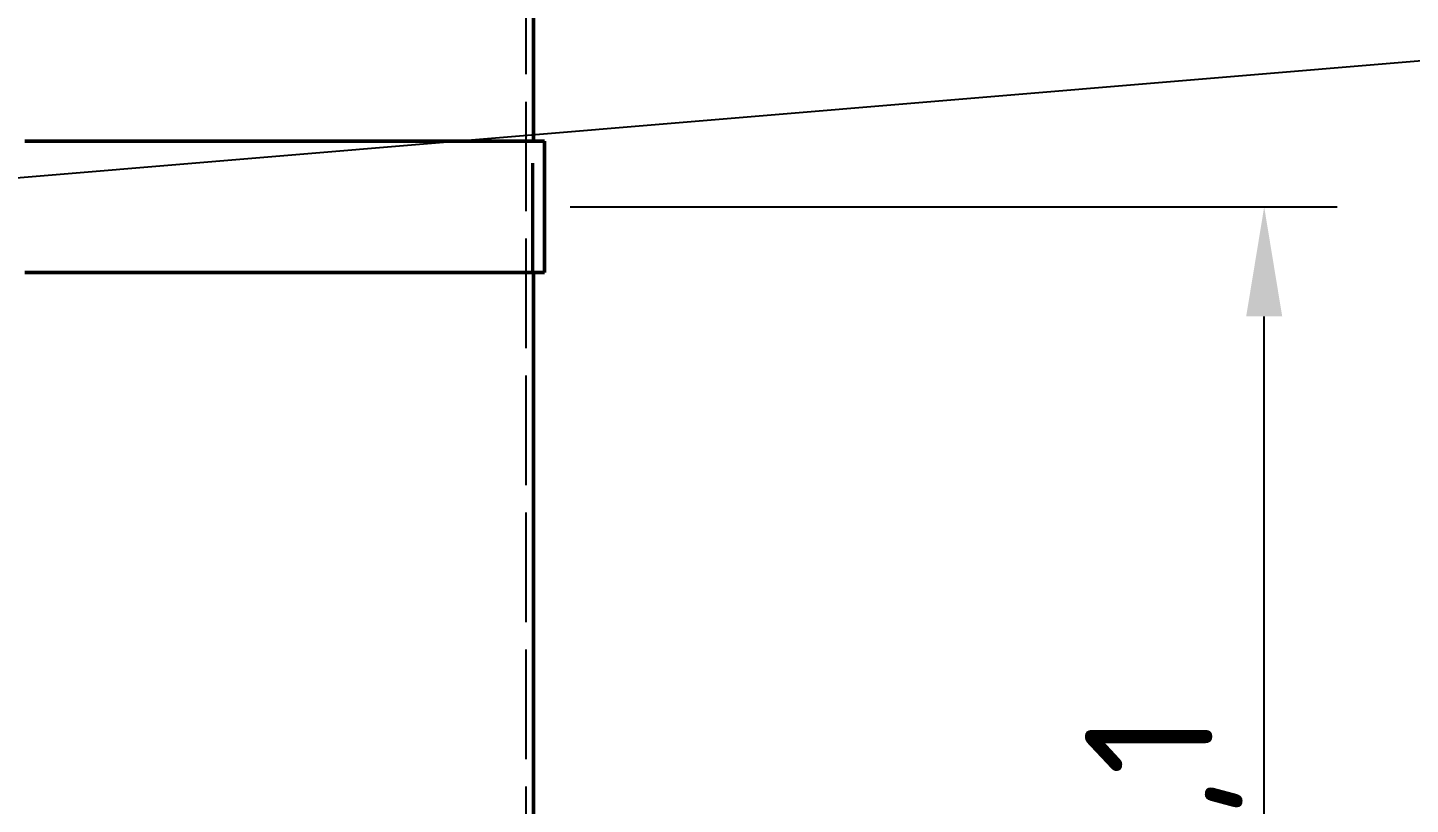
# Model space of a CAD drawing. Header units: millimetres. Extents: x 0 to 420, y 0 to 297.
# Drawn here: x 94.15 to 132, y 194.26 to 215.53 of the extents above; entities that cross this region are included whole.
import ezdxf

# ---------------------------------------------------------------- set-up
doc = ezdxf.new("R2010")
doc.units = ezdxf.units.MM
doc.linetypes.add('ISO02-TRAZOS', pattern=[3.75, 3, -0.75])
for name, color, linetype, lineweight in [('01-VISIBLE', 7, 'CONTINUOUS', 50), ('02-OCULTA', 4, 'ISO02-TRAZOS', 25), ('04-COTA', 3, 'CONTINUOUS', 25), ('08-FINA', 5, 'CONTINUOUS', 25)]:
    doc.layers.add(name, color=color, linetype=linetype, lineweight=lineweight)
doc.styles.add('ISO3098', font='isocpeur.ttf')
doc.dimstyles.new('FLAMA-ISO', dxfattribs={"dimtxt": 3.5, "dimasz": 3, "dimexe": 2, "dimexo": 1, "dimgap": 1, "dimtad": 1, "dimdec": 1, "dimtxsty": 'ISO3098', "dimcen": 2.5, "dimclrd": 3, "dimclre": 3, "dimclrt": 3, "dimazin": 3, "dimtfac": 1, "dimtmove": 0, "dimatfit": 3, "dimlwd": 25, "dimlwe": 25})

msp = doc.modelspace()

# ---------------------------------------------------------------- linework, layer by layer
at = {"layer": '01-VISIBLE'}
for p, q in [((108, 212.42), (108, 232.2)), ((108.3, 208.82), (108.3, 212.42)), ((108, 173), (108, 208.82))]:
    msp.add_line(p, q, dxfattribs=at)
for points in [[(94.077, 212.42), (94.177, 212.42), (94.277, 212.42), (94.377, 212.42), (94.478, 212.42), (94.578, 212.42), (94.678, 212.42), (94.778, 212.42), (94.878, 212.42), (94.978, 212.42), (95.079, 212.42), (95.179, 212.42), (95.279, 212.42), (95.379, 212.42), (95.479, 212.42), (95.579, 212.42), (95.679, 212.42), (95.78, 212.42), (95.88, 212.42), (95.98, 212.42), (96.08, 212.42), (96.18, 212.42), (96.28, 212.42), (96.381, 212.42), (96.481, 212.42), (96.581, 212.42), (96.681, 212.42), (96.781, 212.42), (96.881, 212.42), (96.982, 212.42), (97.082, 212.42), (97.182, 212.42), (97.282, 212.42), (97.382, 212.42), (97.482, 212.42), (97.583, 212.42), (97.683, 212.42), (97.783, 212.42), (97.883, 212.42), (97.983, 212.42), (98.083, 212.42), (98.184, 212.42), (98.284, 212.42), (98.384, 212.42), (98.484, 212.42), (98.584, 212.42), (98.684, 212.42), (98.785, 212.42), (98.885, 212.42), (98.985, 212.42), (99.085, 212.42), (99.185, 212.42), (99.285, 212.42), (99.386, 212.42), (99.486, 212.42), (99.586, 212.42), (99.686, 212.42), (99.786, 212.42), (99.886, 212.42), (99.986, 212.42), (100.087, 212.42), (100.187, 212.42), (100.287, 212.42), (100.387, 212.42), (100.487, 212.42), (100.587, 212.42), (100.688, 212.42), (100.788, 212.42), (100.888, 212.42), (100.988, 212.42), (101.088, 212.42), (101.188, 212.42), (101.289, 212.42), (101.389, 212.42), (101.489, 212.42), (101.589, 212.42), (101.689, 212.42), (101.789, 212.42), (101.89, 212.42), (101.99, 212.42), (102.09, 212.42), (102.19, 212.42), (102.29, 212.42), (102.39, 212.42), (102.491, 212.42), (102.591, 212.42), (102.691, 212.42), (102.791, 212.42), (102.891, 212.42), (102.991, 212.42), (103.092, 212.42), (103.192, 212.42), (103.292, 212.42), (103.392, 212.42), (103.492, 212.42), (103.592, 212.42), (103.693, 212.42), (103.793, 212.42), (103.893, 212.42), (103.993, 212.42), (104.093, 212.42), (104.193, 212.42), (104.293, 212.42), (104.394, 212.42), (104.494, 212.42), (104.594, 212.42), (104.694, 212.42), (104.794, 212.42), (104.894, 212.42), (104.995, 212.42), (105.095, 212.42), (105.195, 212.42), (105.295, 212.42), (105.395, 212.42), (105.495, 212.42), (105.596, 212.42), (105.696, 212.42), (105.796, 212.42), (105.896, 212.42), (105.996, 212.42), (106.096, 212.42), (106.197, 212.42), (106.297, 212.42), (106.397, 212.42), (106.497, 212.42), (106.597, 212.42), (106.697, 212.42), (106.798, 212.42), (106.898, 212.42), (106.998, 212.42), (107.098, 212.42), (107.198, 212.42), (107.298, 212.42), (107.399, 212.42), (107.499, 212.42), (107.599, 212.42), (107.699, 212.42), (107.799, 212.42), (107.899, 212.42), (108, 212.42), (108.1, 212.42), (108.2, 212.42), (108.3, 212.42)], [(94.077, 208.82), (94.177, 208.82), (94.277, 208.82), (94.377, 208.82), (94.478, 208.82), (94.578, 208.82), (94.678, 208.82), (94.778, 208.82), (94.878, 208.82), (94.978, 208.82), (95.079, 208.82), (95.179, 208.82), (95.279, 208.82), (95.379, 208.82), (95.479, 208.82), (95.579, 208.82), (95.679, 208.82), (95.78, 208.82), (95.88, 208.82), (95.98, 208.82), (96.08, 208.82), (96.18, 208.82), (96.28, 208.82), (96.381, 208.82), (96.481, 208.82), (96.581, 208.82), (96.681, 208.82), (96.781, 208.82), (96.881, 208.82), (96.982, 208.82), (97.082, 208.82), (97.182, 208.82), (97.282, 208.82), (97.382, 208.82), (97.482, 208.82), (97.583, 208.82), (97.683, 208.82), (97.783, 208.82), (97.883, 208.82), (97.983, 208.82), (98.083, 208.82), (98.184, 208.82), (98.284, 208.82), (98.384, 208.82), (98.484, 208.82), (98.584, 208.82), (98.684, 208.82), (98.785, 208.82), (98.885, 208.82), (98.985, 208.82), (99.085, 208.82), (99.185, 208.82), (99.285, 208.82), (99.386, 208.82), (99.486, 208.82), (99.586, 208.82), (99.686, 208.82), (99.786, 208.82), (99.886, 208.82), (99.986, 208.82), (100.087, 208.82), (100.187, 208.82), (100.287, 208.82), (100.387, 208.82), (100.487, 208.82), (100.587, 208.82), (100.688, 208.82), (100.788, 208.82), (100.888, 208.82), (100.988, 208.82), (101.088, 208.82), (101.188, 208.82), (101.289, 208.82), (101.389, 208.82), (101.489, 208.82), (101.589, 208.82), (101.689, 208.82), (101.789, 208.82), (101.89, 208.82), (101.99, 208.82), (102.09, 208.82), (102.19, 208.82), (102.29, 208.82), (102.39, 208.82), (102.491, 208.82), (102.591, 208.82), (102.691, 208.82), (102.791, 208.82), (102.891, 208.82), (102.991, 208.82), (103.092, 208.82), (103.192, 208.82), (103.292, 208.82), (103.392, 208.82), (103.492, 208.82), (103.592, 208.82), (103.693, 208.82), (103.793, 208.82), (103.893, 208.82), (103.993, 208.82), (104.093, 208.82), (104.193, 208.82), (104.293, 208.82), (104.394, 208.82), (104.494, 208.82), (104.594, 208.82), (104.694, 208.82), (104.794, 208.82), (104.894, 208.82), (104.995, 208.82), (105.095, 208.82), (105.195, 208.82), (105.295, 208.82), (105.395, 208.82), (105.495, 208.82), (105.596, 208.82), (105.696, 208.82), (105.796, 208.82), (105.896, 208.82), (105.996, 208.82), (106.096, 208.82), (106.197, 208.82), (106.297, 208.82), (106.397, 208.82), (106.497, 208.82), (106.597, 208.82), (106.697, 208.82), (106.798, 208.82), (106.898, 208.82), (106.998, 208.82), (107.098, 208.82), (107.198, 208.82), (107.298, 208.82), (107.399, 208.82), (107.499, 208.82), (107.599, 208.82), (107.699, 208.82), (107.799, 208.82), (107.899, 208.82), (108, 208.82), (108.1, 208.82), (108.2, 208.82), (108.3, 208.82)]]:
    msp.add_lwpolyline(points, dxfattribs=at)
at = {"layer": '02-OCULTA'}
for p, q in [((107.8, 173), (107.8, 232.2)), ((107.96, 208.82), (107.96, 212.42)), ((108, 208.82), (108, 212.42))]:
    msp.add_line(p, q, dxfattribs=at)
for points in [[(108.3, 212.42), (108.2, 212.42), (108.1, 212.42), (108, 212.42), (107.899, 212.42), (107.799, 212.42), (107.699, 212.42), (107.599, 212.42), (107.499, 212.42), (107.399, 212.42), (107.298, 212.42), (107.198, 212.42), (107.098, 212.42), (106.998, 212.42), (106.898, 212.42), (106.798, 212.42), (106.697, 212.42), (106.597, 212.42), (106.497, 212.42), (106.397, 212.42), (106.297, 212.42), (106.197, 212.42), (106.096, 212.42), (105.996, 212.42), (105.896, 212.42), (105.796, 212.42), (105.696, 212.42), (105.596, 212.42), (105.495, 212.42), (105.395, 212.42), (105.295, 212.42), (105.195, 212.42), (105.095, 212.42), (104.995, 212.42), (104.894, 212.42), (104.794, 212.42), (104.694, 212.42), (104.594, 212.42), (104.494, 212.42), (104.394, 212.42), (104.293, 212.42), (104.193, 212.42), (104.093, 212.42), (103.993, 212.42), (103.893, 212.42), (103.793, 212.42), (103.693, 212.42), (103.592, 212.42), (103.492, 212.42), (103.392, 212.42), (103.292, 212.42), (103.192, 212.42), (103.092, 212.42), (102.991, 212.42), (102.891, 212.42), (102.791, 212.42), (102.691, 212.42), (102.591, 212.42), (102.491, 212.42), (102.39, 212.42), (102.29, 212.42), (102.19, 212.42), (102.09, 212.42), (101.99, 212.42), (101.89, 212.42), (101.789, 212.42), (101.689, 212.42), (101.589, 212.42), (101.489, 212.42), (101.389, 212.42), (101.289, 212.42), (101.188, 212.42), (101.088, 212.42), (100.988, 212.42), (100.888, 212.42), (100.788, 212.42), (100.688, 212.42), (100.587, 212.42), (100.487, 212.42), (100.387, 212.42), (100.287, 212.42), (100.187, 212.42), (100.087, 212.42), (99.986, 212.42), (99.886, 212.42), (99.786, 212.42), (99.686, 212.42), (99.586, 212.42), (99.486, 212.42), (99.386, 212.42), (99.285, 212.42), (99.185, 212.42), (99.085, 212.42), (98.985, 212.42), (98.885, 212.42), (98.785, 212.42), (98.684, 212.42), (98.584, 212.42), (98.484, 212.42), (98.384, 212.42), (98.284, 212.42), (98.184, 212.42), (98.083, 212.42), (97.983, 212.42), (97.883, 212.42), (97.783, 212.42), (97.683, 212.42), (97.583, 212.42), (97.482, 212.42), (97.382, 212.42), (97.282, 212.42), (97.182, 212.42), (97.082, 212.42), (96.982, 212.42), (96.881, 212.42), (96.781, 212.42), (96.681, 212.42), (96.581, 212.42), (96.481, 212.42), (96.381, 212.42), (96.28, 212.42), (96.18, 212.42), (96.08, 212.42), (95.98, 212.42), (95.88, 212.42), (95.78, 212.42), (95.679, 212.42), (95.579, 212.42), (95.479, 212.42), (95.379, 212.42), (95.279, 212.42), (95.179, 212.42), (95.079, 212.42), (94.978, 212.42), (94.878, 212.42), (94.778, 212.42), (94.678, 212.42), (94.578, 212.42), (94.478, 212.42), (94.377, 212.42), (94.277, 212.42), (94.177, 212.42), (94.077, 212.42)], [(94.13, 212.42), (94.23, 212.42), (94.331, 212.42), (94.431, 212.42), (94.531, 212.42), (94.631, 212.42), (94.731, 212.42), (94.832, 212.42), (94.932, 212.42), (95.032, 212.42), (95.132, 212.42), (95.232, 212.42), (95.333, 212.42), (95.433, 212.42), (95.533, 212.42), (95.633, 212.42), (95.734, 212.42), (95.834, 212.42), (95.934, 212.42), (96.034, 212.42), (96.134, 212.42), (96.235, 212.42), (96.335, 212.42), (96.435, 212.42), (96.535, 212.42), (96.635, 212.42), (96.736, 212.42), (96.836, 212.42), (96.936, 212.42), (97.036, 212.42), (97.137, 212.42), (97.237, 212.42), (97.337, 212.42), (97.437, 212.42), (97.537, 212.42), (97.638, 212.42), (97.738, 212.42), (97.838, 212.42), (97.938, 212.42), (98.039, 212.42), (98.139, 212.42), (98.239, 212.42), (98.339, 212.42), (98.439, 212.42), (98.54, 212.42), (98.64, 212.42), (98.74, 212.42), (98.84, 212.42), (98.94, 212.42), (99.041, 212.42), (99.141, 212.42), (99.241, 212.42), (99.341, 212.42), (99.442, 212.42), (99.542, 212.42), (99.642, 212.42), (99.742, 212.42), (99.842, 212.42), (99.943, 212.42), (100.043, 212.42), (100.143, 212.42), (100.243, 212.42), (100.344, 212.42), (100.444, 212.42), (100.544, 212.42), (100.644, 212.42), (100.744, 212.42), (100.845, 212.42), (100.945, 212.42), (101.045, 212.42), (101.145, 212.42), (101.245, 212.42), (101.346, 212.42), (101.446, 212.42), (101.546, 212.42), (101.646, 212.42), (101.747, 212.42), (101.847, 212.42), (101.947, 212.42), (102.047, 212.42), (102.147, 212.42), (102.248, 212.42), (102.348, 212.42), (102.448, 212.42), (102.548, 212.42), (102.649, 212.42), (102.749, 212.42), (102.849, 212.42), (102.949, 212.42), (103.049, 212.42), (103.15, 212.42), (103.25, 212.42), (103.35, 212.42), (103.45, 212.42), (103.55, 212.42), (103.651, 212.42), (103.751, 212.42), (103.851, 212.42), (103.951, 212.42), (104.052, 212.42), (104.152, 212.42), (104.252, 212.42), (104.352, 212.42), (104.452, 212.42), (104.553, 212.42), (104.653, 212.42), (104.753, 212.42), (104.853, 212.42), (104.953, 212.42), (105.054, 212.42), (105.154, 212.42), (105.254, 212.42), (105.354, 212.42), (105.455, 212.42), (105.555, 212.42), (105.655, 212.42), (105.755, 212.42), (105.855, 212.42), (105.956, 212.42), (106.056, 212.42), (106.156, 212.42), (106.256, 212.42), (106.357, 212.42), (106.457, 212.42), (106.557, 212.42), (106.657, 212.42), (106.757, 212.42), (106.858, 212.42), (106.958, 212.42), (107.058, 212.42), (107.158, 212.42), (107.258, 212.42), (107.359, 212.42), (107.459, 212.42), (107.559, 212.42), (107.659, 212.42), (107.76, 212.42), (107.86, 212.42), (107.96, 212.42)], [(107.96, 212.42), (107.86, 212.42), (107.76, 212.42), (107.659, 212.42), (107.559, 212.42), (107.459, 212.42), (107.359, 212.42), (107.258, 212.42), (107.158, 212.42), (107.058, 212.42), (106.958, 212.42), (106.858, 212.42), (106.757, 212.42), (106.657, 212.42), (106.557, 212.42), (106.457, 212.42), (106.357, 212.42), (106.256, 212.42), (106.156, 212.42), (106.056, 212.42), (105.956, 212.42), (105.855, 212.42), (105.755, 212.42), (105.655, 212.42), (105.555, 212.42), (105.455, 212.42), (105.354, 212.42), (105.254, 212.42), (105.154, 212.42), (105.054, 212.42), (104.953, 212.42), (104.853, 212.42), (104.753, 212.42), (104.653, 212.42), (104.553, 212.42), (104.452, 212.42), (104.352, 212.42), (104.252, 212.42), (104.152, 212.42), (104.052, 212.42), (103.951, 212.42), (103.851, 212.42), (103.751, 212.42), (103.651, 212.42), (103.55, 212.42), (103.45, 212.42), (103.35, 212.42), (103.25, 212.42), (103.15, 212.42), (103.049, 212.42), (102.949, 212.42), (102.849, 212.42), (102.749, 212.42), (102.649, 212.42), (102.548, 212.42), (102.448, 212.42), (102.348, 212.42), (102.248, 212.42), (102.147, 212.42), (102.047, 212.42), (101.947, 212.42), (101.847, 212.42), (101.747, 212.42), (101.646, 212.42), (101.546, 212.42), (101.446, 212.42), (101.346, 212.42), (101.245, 212.42), (101.145, 212.42), (101.045, 212.42), (100.945, 212.42), (100.845, 212.42), (100.744, 212.42), (100.644, 212.42), (100.544, 212.42), (100.444, 212.42), (100.344, 212.42), (100.243, 212.42), (100.143, 212.42), (100.043, 212.42), (99.943, 212.42), (99.842, 212.42), (99.742, 212.42), (99.642, 212.42), (99.542, 212.42), (99.442, 212.42), (99.341, 212.42), (99.241, 212.42), (99.141, 212.42), (99.041, 212.42), (98.94, 212.42), (98.84, 212.42), (98.74, 212.42), (98.64, 212.42), (98.54, 212.42), (98.439, 212.42), (98.339, 212.42), (98.239, 212.42), (98.139, 212.42), (98.039, 212.42), (97.938, 212.42), (97.838, 212.42), (97.738, 212.42), (97.638, 212.42), (97.537, 212.42), (97.437, 212.42), (97.337, 212.42), (97.237, 212.42), (97.137, 212.42), (97.036, 212.42), (96.936, 212.42), (96.836, 212.42), (96.736, 212.42), (96.635, 212.42), (96.535, 212.42), (96.435, 212.42), (96.335, 212.42), (96.235, 212.42), (96.134, 212.42), (96.034, 212.42), (95.934, 212.42), (95.834, 212.42), (95.734, 212.42), (95.633, 212.42), (95.533, 212.42), (95.433, 212.42), (95.333, 212.42), (95.232, 212.42), (95.132, 212.42), (95.032, 212.42), (94.932, 212.42), (94.832, 212.42), (94.731, 212.42), (94.631, 212.42), (94.531, 212.42), (94.431, 212.42), (94.331, 212.42), (94.23, 212.42), (94.13, 212.42)], [(108.3, 208.82), (108.2, 208.82), (108.1, 208.82), (108, 208.82), (107.899, 208.82), (107.799, 208.82), (107.699, 208.82), (107.599, 208.82), (107.499, 208.82), (107.399, 208.82), (107.298, 208.82), (107.198, 208.82), (107.098, 208.82), (106.998, 208.82), (106.898, 208.82), (106.798, 208.82), (106.697, 208.82), (106.597, 208.82), (106.497, 208.82), (106.397, 208.82), (106.297, 208.82), (106.197, 208.82), (106.096, 208.82), (105.996, 208.82), (105.896, 208.82), (105.796, 208.82), (105.696, 208.82), (105.596, 208.82), (105.495, 208.82), (105.395, 208.82), (105.295, 208.82), (105.195, 208.82), (105.095, 208.82), (104.995, 208.82), (104.894, 208.82), (104.794, 208.82), (104.694, 208.82), (104.594, 208.82), (104.494, 208.82), (104.394, 208.82), (104.293, 208.82), (104.193, 208.82), (104.093, 208.82), (103.993, 208.82), (103.893, 208.82), (103.793, 208.82), (103.693, 208.82), (103.592, 208.82), (103.492, 208.82), (103.392, 208.82), (103.292, 208.82), (103.192, 208.82), (103.092, 208.82), (102.991, 208.82), (102.891, 208.82), (102.791, 208.82), (102.691, 208.82), (102.591, 208.82), (102.491, 208.82), (102.39, 208.82), (102.29, 208.82), (102.19, 208.82), (102.09, 208.82), (101.99, 208.82), (101.89, 208.82), (101.789, 208.82), (101.689, 208.82), (101.589, 208.82), (101.489, 208.82), (101.389, 208.82), (101.289, 208.82), (101.188, 208.82), (101.088, 208.82), (100.988, 208.82), (100.888, 208.82), (100.788, 208.82), (100.688, 208.82), (100.587, 208.82), (100.487, 208.82), (100.387, 208.82), (100.287, 208.82), (100.187, 208.82), (100.087, 208.82), (99.986, 208.82), (99.886, 208.82), (99.786, 208.82), (99.686, 208.82), (99.586, 208.82), (99.486, 208.82), (99.386, 208.82), (99.285, 208.82), (99.185, 208.82), (99.085, 208.82), (98.985, 208.82), (98.885, 208.82), (98.785, 208.82), (98.684, 208.82), (98.584, 208.82), (98.484, 208.82), (98.384, 208.82), (98.284, 208.82), (98.184, 208.82), (98.083, 208.82), (97.983, 208.82), (97.883, 208.82), (97.783, 208.82), (97.683, 208.82), (97.583, 208.82), (97.482, 208.82), (97.382, 208.82), (97.282, 208.82), (97.182, 208.82), (97.082, 208.82), (96.982, 208.82), (96.881, 208.82), (96.781, 208.82), (96.681, 208.82), (96.581, 208.82), (96.481, 208.82), (96.381, 208.82), (96.28, 208.82), (96.18, 208.82), (96.08, 208.82), (95.98, 208.82), (95.88, 208.82), (95.78, 208.82), (95.679, 208.82), (95.579, 208.82), (95.479, 208.82), (95.379, 208.82), (95.279, 208.82), (95.179, 208.82), (95.079, 208.82), (94.978, 208.82), (94.878, 208.82), (94.778, 208.82), (94.678, 208.82), (94.578, 208.82), (94.478, 208.82), (94.377, 208.82), (94.277, 208.82), (94.177, 208.82), (94.077, 208.82)], [(107.96, 208.82), (107.86, 208.82), (107.76, 208.82), (107.659, 208.82), (107.559, 208.82), (107.459, 208.82), (107.359, 208.82), (107.258, 208.82), (107.158, 208.82), (107.058, 208.82), (106.958, 208.82), (106.858, 208.82), (106.757, 208.82), (106.657, 208.82), (106.557, 208.82), (106.457, 208.82), (106.357, 208.82), (106.256, 208.82), (106.156, 208.82), (106.056, 208.82), (105.956, 208.82), (105.855, 208.82), (105.755, 208.82), (105.655, 208.82), (105.555, 208.82), (105.455, 208.82), (105.354, 208.82), (105.254, 208.82), (105.154, 208.82), (105.054, 208.82), (104.953, 208.82), (104.853, 208.82), (104.753, 208.82), (104.653, 208.82), (104.553, 208.82), (104.452, 208.82), (104.352, 208.82), (104.252, 208.82), (104.152, 208.82), (104.052, 208.82), (103.951, 208.82), (103.851, 208.82), (103.751, 208.82), (103.651, 208.82), (103.55, 208.82), (103.45, 208.82), (103.35, 208.82), (103.25, 208.82), (103.15, 208.82), (103.049, 208.82), (102.949, 208.82), (102.849, 208.82), (102.749, 208.82), (102.649, 208.82), (102.548, 208.82), (102.448, 208.82), (102.348, 208.82), (102.248, 208.82), (102.147, 208.82), (102.047, 208.82), (101.947, 208.82), (101.847, 208.82), (101.747, 208.82), (101.646, 208.82), (101.546, 208.82), (101.446, 208.82), (101.346, 208.82), (101.245, 208.82), (101.145, 208.82), (101.045, 208.82), (100.945, 208.82), (100.845, 208.82), (100.744, 208.82), (100.644, 208.82), (100.544, 208.82), (100.444, 208.82), (100.344, 208.82), (100.243, 208.82), (100.143, 208.82), (100.043, 208.82), (99.943, 208.82), (99.842, 208.82), (99.742, 208.82), (99.642, 208.82), (99.542, 208.82), (99.442, 208.82), (99.341, 208.82), (99.241, 208.82), (99.141, 208.82), (99.041, 208.82), (98.94, 208.82), (98.84, 208.82), (98.74, 208.82), (98.64, 208.82), (98.54, 208.82), (98.439, 208.82), (98.339, 208.82), (98.239, 208.82), (98.139, 208.82), (98.039, 208.82), (97.938, 208.82), (97.838, 208.82), (97.738, 208.82), (97.638, 208.82), (97.537, 208.82), (97.437, 208.82), (97.337, 208.82), (97.237, 208.82), (97.137, 208.82), (97.036, 208.82), (96.936, 208.82), (96.836, 208.82), (96.736, 208.82), (96.635, 208.82), (96.535, 208.82), (96.435, 208.82), (96.335, 208.82), (96.235, 208.82), (96.134, 208.82), (96.034, 208.82), (95.934, 208.82), (95.834, 208.82), (95.734, 208.82), (95.633, 208.82), (95.533, 208.82), (95.433, 208.82), (95.333, 208.82), (95.232, 208.82), (95.132, 208.82), (95.032, 208.82), (94.932, 208.82), (94.832, 208.82), (94.731, 208.82), (94.631, 208.82), (94.531, 208.82), (94.431, 208.82), (94.331, 208.82), (94.23, 208.82), (94.13, 208.82)], [(94.13, 208.82), (94.23, 208.82), (94.331, 208.82), (94.431, 208.82), (94.531, 208.82), (94.631, 208.82), (94.731, 208.82), (94.832, 208.82), (94.932, 208.82), (95.032, 208.82), (95.132, 208.82), (95.232, 208.82), (95.333, 208.82), (95.433, 208.82), (95.533, 208.82), (95.633, 208.82), (95.734, 208.82), (95.834, 208.82), (95.934, 208.82), (96.034, 208.82), (96.134, 208.82), (96.235, 208.82), (96.335, 208.82), (96.435, 208.82), (96.535, 208.82), (96.635, 208.82), (96.736, 208.82), (96.836, 208.82), (96.936, 208.82), (97.036, 208.82), (97.137, 208.82), (97.237, 208.82), (97.337, 208.82), (97.437, 208.82), (97.537, 208.82), (97.638, 208.82), (97.738, 208.82), (97.838, 208.82), (97.938, 208.82), (98.039, 208.82), (98.139, 208.82), (98.239, 208.82), (98.339, 208.82), (98.439, 208.82), (98.54, 208.82), (98.64, 208.82), (98.74, 208.82), (98.84, 208.82), (98.94, 208.82), (99.041, 208.82), (99.141, 208.82), (99.241, 208.82), (99.341, 208.82), (99.442, 208.82), (99.542, 208.82), (99.642, 208.82), (99.742, 208.82), (99.842, 208.82), (99.943, 208.82), (100.043, 208.82), (100.143, 208.82), (100.243, 208.82), (100.344, 208.82), (100.444, 208.82), (100.544, 208.82), (100.644, 208.82), (100.744, 208.82), (100.845, 208.82), (100.945, 208.82), (101.045, 208.82), (101.145, 208.82), (101.245, 208.82), (101.346, 208.82), (101.446, 208.82), (101.546, 208.82), (101.646, 208.82), (101.747, 208.82), (101.847, 208.82), (101.947, 208.82), (102.047, 208.82), (102.147, 208.82), (102.248, 208.82), (102.348, 208.82), (102.448, 208.82), (102.548, 208.82), (102.649, 208.82), (102.749, 208.82), (102.849, 208.82), (102.949, 208.82), (103.049, 208.82), (103.15, 208.82), (103.25, 208.82), (103.35, 208.82), (103.45, 208.82), (103.55, 208.82), (103.651, 208.82), (103.751, 208.82), (103.851, 208.82), (103.951, 208.82), (104.052, 208.82), (104.152, 208.82), (104.252, 208.82), (104.352, 208.82), (104.452, 208.82), (104.553, 208.82), (104.653, 208.82), (104.753, 208.82), (104.853, 208.82), (104.953, 208.82), (105.054, 208.82), (105.154, 208.82), (105.254, 208.82), (105.354, 208.82), (105.455, 208.82), (105.555, 208.82), (105.655, 208.82), (105.755, 208.82), (105.855, 208.82), (105.956, 208.82), (106.056, 208.82), (106.156, 208.82), (106.256, 208.82), (106.357, 208.82), (106.457, 208.82), (106.557, 208.82), (106.657, 208.82), (106.757, 208.82), (106.858, 208.82), (106.958, 208.82), (107.058, 208.82), (107.158, 208.82), (107.258, 208.82), (107.359, 208.82), (107.459, 208.82), (107.559, 208.82), (107.659, 208.82), (107.76, 208.82), (107.86, 208.82), (107.96, 208.82)]]:
    msp.add_lwpolyline(points, dxfattribs=at)
at = {"layer": '08-FINA'}
msp.add_line((134.012, 214.764), (89, 210.998), dxfattribs=at)

# ---------------------------------------------------------------- dimensions: what is measured, and where the dimension line sits
at = {"layer": '04-COTA'}
msp.add_linear_dim(base=(127.998, 173), p1=(108, 173), p2=(108, 210.62), angle=90, dimstyle='FLAMA-ISO', override={"dimlfac": 5}, dxfattribs=at).render()

doc.saveas('drawing.dxf')
